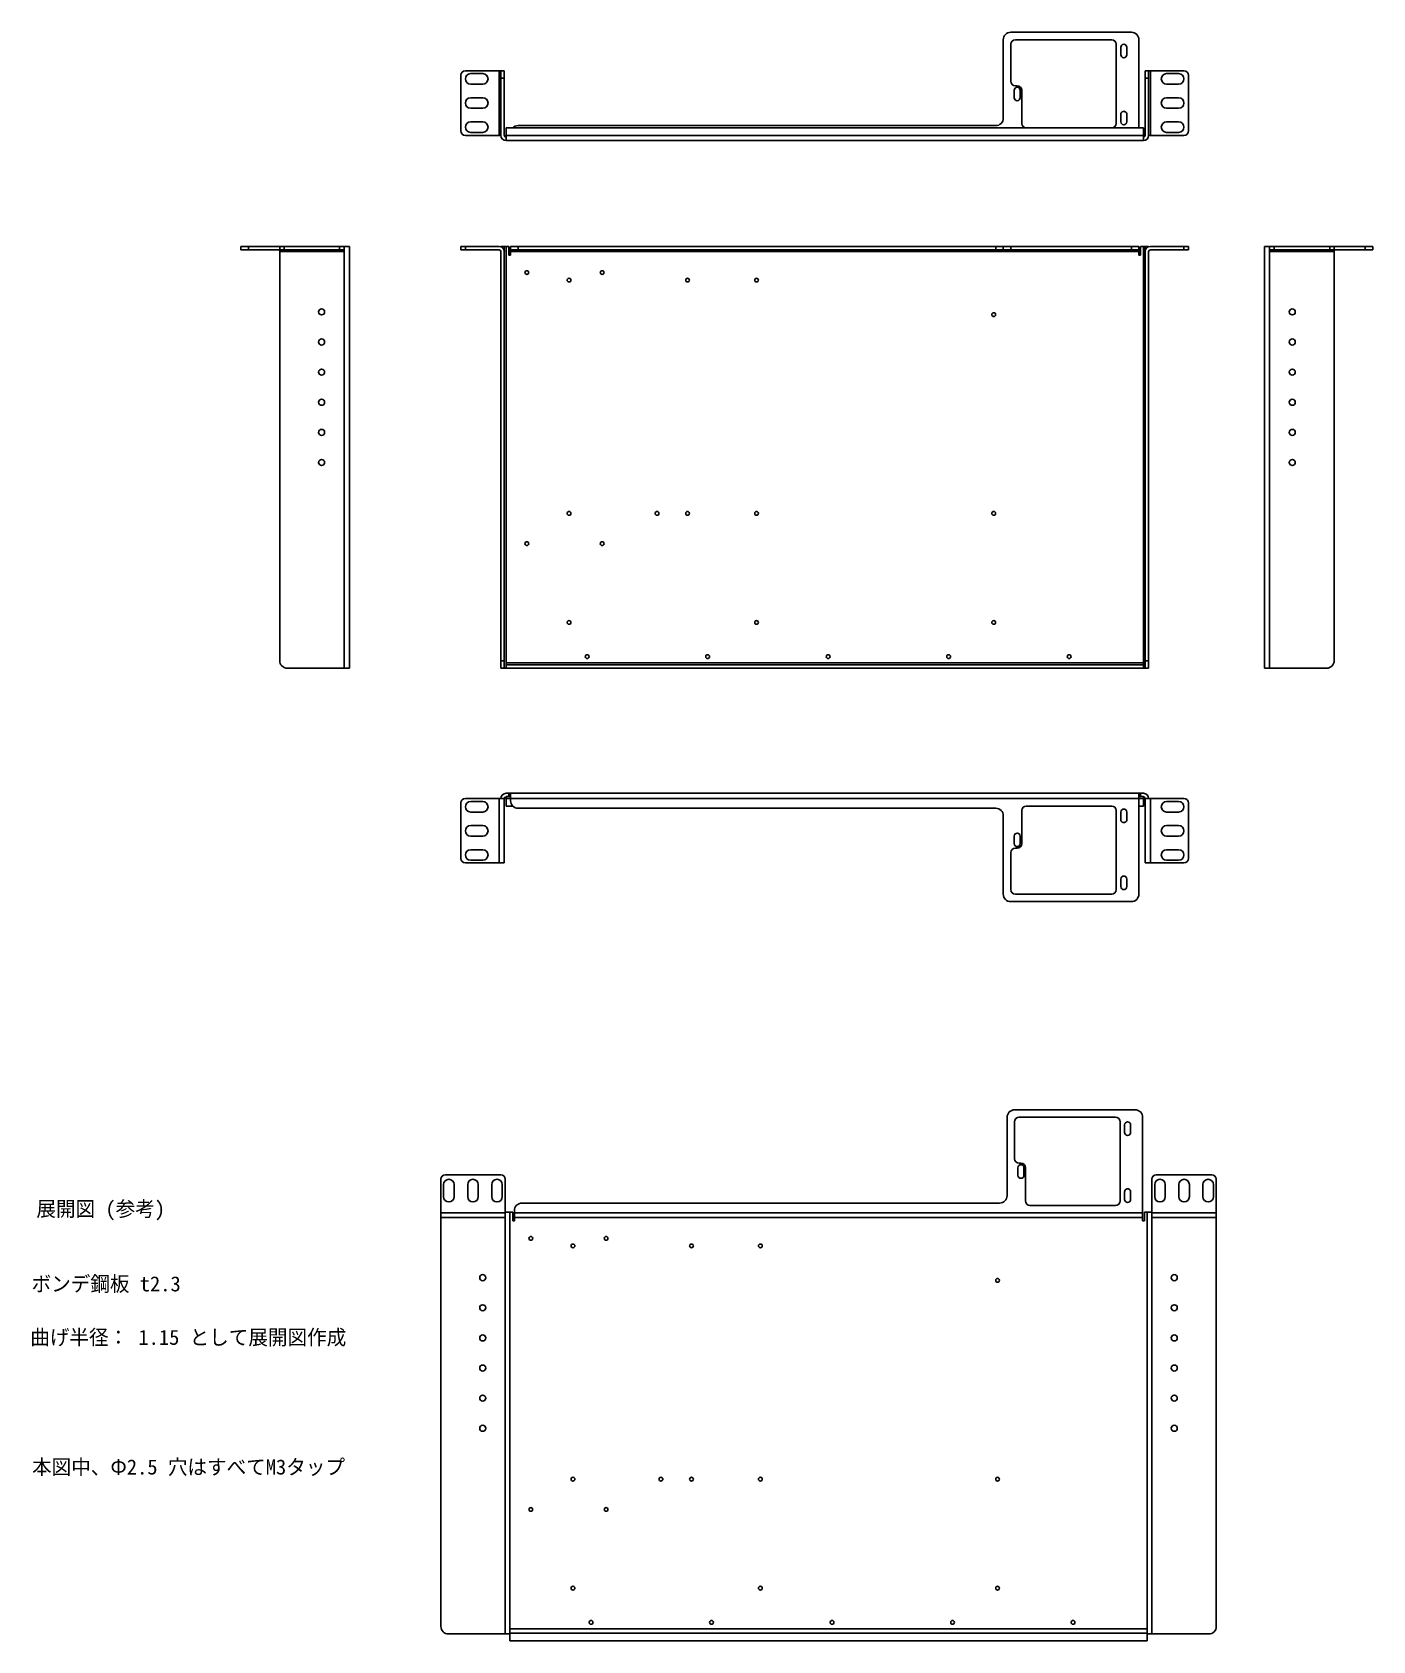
# Model space of a CAD drawing. Extents: x 45 to 935, y 30 to 1098.
import ezdxf

# ---------------------------------------------------------------- set-up
doc = ezdxf.new("R2010")
doc.units = 0
for name, color, linetype in [('COMMENT', 6, 'CONTINUOUS'), ('EDGE', 3, 'CONTINUOUS'), ('VIEW', 2, 'CONTINUOUS')]:
    doc.layers.add(name, color=color, linetype=linetype)

# ---------------------------------------------------------------- blocks, each defined once
blk = doc.blocks.new('*X1')
at = {"layer": 'COMMENT', "linetype": 'CONTINUOUS'}
for s, p in [('ボンデ鋼板 t2.3', (44.2, 262)), ('曲げ半径： 1.15 として展開図作成', (43.3, 226.5))]:
    blk.add_text(s, height=10, dxfattribs=at).set_placement(p)

msp = doc.modelspace()

# ---------------------------------------------------------------- linework, layer by layer
at = {"layer": 'EDGE'}
for p, q in [((354.6, 1072.5), (354.6, 1029.6)), ((786.9, 1029.6), (786.9, 1072.5)), ((355.7, 1067.5), (358, 1067.5)), ((783.4, 1067.5), (785.7, 1067.5)), ((782.3, 1029.6), (359.2, 1029.6)), ((188.2, 953.5), (188.2, 955.8)), ((208.9, 952.4), (251.7, 952.4)), ((211.9, 953.5), (211.9, 955.8)), ((248.7, 955.8), (248.7, 953.5)), ((251.7, 952.4), (251.7, 675.8)), ((332.2, 953.5), (332.2, 955.8)), ((359.2, 679.3), (359.2, 955.8)), ((362.2, 952.4), (779.3, 952.4)), ((367.2, 953.5), (367.2, 955.8)), ((684.3, 955.8), (684.3, 953.5)), ((694.3, 953.5), (694.3, 955.8)), ((774.3, 955.8), (774.3, 953.5)), ((782.3, 955.8), (782.3, 679.3)), ((809.2, 955.8), (809.2, 953.5)), ((866.1, 952.4), (909, 952.4)), ((866.1, 675.8), (866.1, 952.4)), ((869.1, 953.5), (869.1, 955.8)), ((906, 955.8), (906, 953.5)), ((929.6, 955.8), (929.6, 953.5)), ((358, 680.8), (355.7, 680.8)), ((782.3, 679.3), (359.2, 679.3)), ((785.7, 680.8), (783.4, 680.8)), ((354.6, 589.3), (354.6, 546.5)), ((359.2, 589.3), (362.2, 589.3)), ((362.2, 589.3), (779.3, 589.3)), ((779.3, 589.3), (782.3, 589.3)), ((786.9, 546.5), (786.9, 589.3)), ((315.9, 314.1), (358.7, 314.1)), ((315.9, 311.1), (358.7, 311.1)), ((358.7, 34.5), (358.7, 311.1)), ((361.7, 38), (361.7, 314.5)), ((364.7, 314.1), (781.8, 314.1)), ((364.7, 311.1), (781.8, 311.1)), ((784.8, 314.5), (784.8, 38)), ((787.8, 314.1), (830.7, 314.1)), ((787.8, 311.1), (787.8, 34.5)), ((787.8, 311.1), (830.7, 311.1)), ((784.8, 38), (361.7, 38)), ((784.8, 35), (361.7, 35))]:
    msp.add_line(p, q, dxfattribs=at)
at = {"layer": 'VIEW'}
for p, q in [((689.3, 1041.1), (689.3, 1093.1)), ((694.3, 1098.1), (774.3, 1098.1)), ((694.3, 1065.6), (694.3, 1090.1)), ((697.3, 1093.1), (761.3, 1093.1)), ((764.3, 1090.1), (764.3, 1037.6)), ((779.3, 1093.1), (779.3, 1034.6)), ((767.3, 1083.1), (767.3, 1088.1)), ((771.3, 1088.1), (771.3, 1083.1)), ((329.2, 1032.6), (329.2, 1069.5)), ((332.2, 1072.5), (354.6, 1072.5)), ((335.7, 1070.6), (343.7, 1070.6)), ((354.6, 1072.5), (355.7, 1072.5)), ((358, 1072.5), (355.7, 1072.5)), ((355.7, 1072.5), (355.7, 1067.5)), ((358, 1067.5), (358, 1072.5)), ((783.4, 1072.5), (783.4, 1067.5)), ((785.7, 1072.5), (783.4, 1072.5)), ((785.7, 1072.5), (786.9, 1072.5)), ((785.7, 1067.5), (785.7, 1072.5)), ((786.9, 1072.5), (809.2, 1072.5)), ((797.7, 1070.6), (805.7, 1070.6)), ((812.2, 1069.5), (812.2, 1032.6)), ((343.7, 1063.6), (335.7, 1063.6)), ((355.7, 1067.5), (355.7, 1029.6)), ((358, 1029.6), (358, 1067.5)), ((696.5, 1054.6), (696.5, 1059.6)), ((698.5, 1062.6), (697.3, 1062.6)), ((700.5, 1059.6), (700.5, 1054.6)), ((701.5, 1037.6), (701.5, 1059.6)), ((783.4, 1067.5), (783.4, 1029.6)), ((785.7, 1029.6), (785.7, 1067.5)), ((805.7, 1063.6), (797.7, 1063.6)), ((335.7, 1054.6), (343.7, 1054.6)), ((343.7, 1047.6), (335.7, 1047.6)), ((797.7, 1054.6), (805.7, 1054.6)), ((805.7, 1047.6), (797.7, 1047.6)), ((335.7, 1038.6), (343.7, 1038.6)), ((367.2, 1036.1), (684.3, 1036.1)), ((767.3, 1038.6), (767.3, 1043.6)), ((771.3, 1043.6), (771.3, 1038.6)), ((797.7, 1038.6), (805.7, 1038.6)), ((354.6, 1029.6), (332.2, 1029.6)), ((343.7, 1031.6), (335.7, 1031.6)), ((354.6, 1029.6), (355.7, 1029.6)), ((359.2, 1029.6), (359.2, 1034.6)), ((359.2, 1034.6), (782.3, 1034.6)), ((359.2, 1029.6), (359.2, 1026.2)), ((359.2, 1028.5), (359.2, 1026.2)), ((359.2, 1028.5), (359.2, 1028.5)), ((359.2, 1026.2), (782.3, 1026.2)), ((359.2, 1026.2), (359.2, 1026.2)), ((782.3, 1034.6), (782.3, 1029.6)), ((782.3, 1026.2), (782.3, 1029.6)), ((782.3, 1028.5), (782.3, 1028.5)), ((782.3, 1026.2), (782.3, 1028.5)), ((782.3, 1026.2), (782.3, 1026.2)), ((785.7, 1029.6), (786.9, 1029.6)), ((809.2, 1029.6), (786.9, 1029.6)), ((805.7, 1031.6), (797.7, 1031.6)), ((183.2, 955.8), (183.2, 953.5)), ((188.2, 955.8), (183.2, 955.8)), ((183.2, 953.5), (188.2, 953.5)), ((208.9, 955.8), (188.2, 955.8)), ((188.2, 953.5), (208.9, 953.5)), ((208.9, 955.8), (208.9, 953.5)), ((211.9, 955.8), (208.9, 955.8)), ((208.9, 952.4), (208.9, 953.5)), ((208.9, 953.5), (211.9, 953.5)), ((208.9, 680.8), (208.9, 952.4)), ((248.7, 955.8), (211.9, 955.8)), ((211.9, 953.5), (248.7, 953.5)), ((251.7, 955.8), (248.7, 955.8)), ((248.7, 953.5), (251.7, 953.5)), ((251.7, 953.5), (251.7, 955.8)), ((251.7, 955.8), (255.2, 955.8)), ((251.7, 955.8), (251.7, 955.8)), ((251.7, 955.8), (251.7, 952.4)), ((251.7, 953.5), (251.7, 953.5)), ((251.7, 952.4), (251.7, 953.5)), ((251.7, 952.4), (251.7, 952.4)), ((255.2, 679.3), (255.2, 955.8)), ((332.2, 955.8), (329.2, 955.8)), ((329.2, 955.8), (329.2, 953.5)), ((329.2, 953.5), (332.2, 953.5)), ((354.6, 955.8), (332.2, 955.8)), ((332.2, 953.5), (354.6, 953.5)), ((355.7, 955.6), (355.7, 955.8)), ((358, 955.8), (355.7, 955.8)), ((355.7, 952.4), (355.7, 680.8)), ((358, 955.8), (359.2, 955.8)), ((358, 955.8), (358, 952.4)), ((358, 680.8), (358, 952.4)), ((359.2, 955.8), (361, 955.8)), ((361, 950.1), (361, 955.8)), ((367.2, 955.8), (362.2, 955.8)), ((362.2, 955.8), (362.2, 953.5)), ((362.2, 953.5), (367.2, 953.5)), ((362.2, 952.4), (362.2, 953.5)), ((362.2, 952.4), (362.2, 950.1)), ((684.3, 955.8), (367.2, 955.8)), ((367.2, 953.5), (684.3, 953.5)), ((689.3, 955.8), (684.3, 955.8)), ((684.3, 953.5), (689.3, 953.5)), ((694.3, 955.8), (689.3, 955.8)), ((689.3, 955.8), (689.3, 953.5)), ((689.3, 953.5), (694.3, 953.5)), ((774.3, 955.8), (694.3, 955.8)), ((694.3, 953.5), (774.3, 953.5)), ((779.3, 955.8), (774.3, 955.8)), ((774.3, 953.5), (779.3, 953.5)), ((779.3, 953.5), (779.3, 955.8)), ((779.3, 953.5), (779.3, 952.4)), ((779.3, 950.1), (779.3, 952.4)), ((780.4, 955.8), (782.3, 955.8)), ((780.4, 955.8), (780.4, 950.1)), ((782.3, 955.8), (783.4, 955.8)), ((785.7, 955.8), (783.4, 955.8)), ((783.4, 952.4), (783.4, 955.8)), ((783.4, 952.4), (783.4, 680.8)), ((785.7, 955.8), (785.7, 955.6)), ((785.7, 680.8), (785.7, 952.4)), ((809.2, 955.8), (786.9, 955.8)), ((786.9, 953.5), (809.2, 953.5)), ((812.2, 955.8), (809.2, 955.8)), ((809.2, 953.5), (812.2, 953.5)), ((812.2, 953.5), (812.2, 955.8)), ((862.7, 955.8), (862.7, 679.3)), ((862.7, 955.8), (866.1, 955.8)), ((866.1, 955.8), (866.1, 953.5)), ((866.1, 952.4), (866.1, 955.8)), ((869.1, 955.8), (866.1, 955.8)), ((866.1, 955.8), (866.1, 955.8)), ((866.1, 953.5), (866.1, 953.5)), ((866.1, 953.5), (866.1, 952.4)), ((866.1, 953.5), (869.1, 953.5)), ((866.1, 952.4), (866.1, 952.4)), ((906, 955.8), (869.1, 955.8)), ((869.1, 953.5), (906, 953.5)), ((909, 955.8), (906, 955.8)), ((906, 953.5), (909, 953.5)), ((929.6, 955.8), (909, 955.8)), ((909, 953.5), (909, 955.8)), ((909, 953.5), (929.6, 953.5)), ((909, 953.5), (909, 952.4)), ((909, 952.4), (909, 680.8)), ((934.6, 955.8), (929.6, 955.8)), ((929.6, 953.5), (934.6, 953.5)), ((934.6, 953.5), (934.6, 955.8)), ((362.2, 950.1), (361, 950.1)), ((780.4, 950.1), (779.3, 950.1)), ((251.7, 675.8), (213.9, 675.8)), ((255.2, 675.8), (251.7, 675.8)), ((255.2, 675.8), (255.2, 679.3)), ((355.7, 680.8), (355.7, 675.8)), ((355.7, 675.8), (358, 675.8)), ((358, 675.8), (358, 680.8)), ((359.2, 675.8), (358, 675.8)), ((359.2, 675.8), (359.2, 679.3)), ((359.2, 679.3), (359.2, 678.1)), ((359.2, 679.3), (359.2, 679.3)), ((782.3, 678.1), (359.2, 678.1)), ((359.2, 678.1), (359.2, 675.8)), ((359.2, 675.8), (782.3, 675.8)), ((782.3, 679.3), (782.3, 675.8)), ((782.3, 678.1), (782.3, 679.3)), ((782.3, 679.3), (782.3, 679.3)), ((782.3, 678.1), (782.3, 675.8)), ((783.4, 675.8), (782.3, 675.8)), ((783.4, 680.8), (783.4, 675.8)), ((783.4, 675.8), (785.7, 675.8)), ((785.7, 675.8), (785.7, 680.8)), ((862.7, 679.3), (862.7, 675.8)), ((866.1, 675.8), (862.7, 675.8)), ((904, 675.8), (866.1, 675.8)), ((332.2, 589.3), (354.6, 589.3)), ((358, 589.3), (354.6, 589.3)), ((355.7, 589.3), (355.7, 589.3)), ((358, 589.3), (355.7, 589.3)), ((358, 546.5), (358, 589.3)), ((358, 589.3), (358, 589.3)), ((361, 592.8), (359.2, 592.8)), ((359.2, 590.5), (361, 590.5)), ((359.2, 590.5), (359.2, 589.3)), ((359.2, 584.3), (359.2, 589.3)), ((361, 590.5), (361, 592.8)), ((361, 592.8), (362.2, 592.8)), ((362.2, 590.5), (361, 590.5)), ((779.3, 592.8), (362.2, 592.8)), ((362.2, 592.8), (362.2, 589.3)), ((362.2, 587.8), (362.2, 589.3)), ((779.3, 589.3), (779.3, 592.8)), ((779.3, 592.8), (780.4, 592.8)), ((780.4, 590.5), (779.3, 590.5)), ((779.3, 589.3), (779.3, 525.8)), ((780.4, 592.8), (780.4, 590.5)), ((782.3, 592.8), (780.4, 592.8)), ((780.4, 590.5), (782.3, 590.5)), ((782.3, 589.3), (782.3, 590.5)), ((782.3, 589.3), (782.3, 584.3)), ((783.4, 589.3), (783.4, 546.5)), ((785.7, 589.3), (783.4, 589.3)), ((783.4, 589.3), (783.4, 589.3)), ((786.9, 589.3), (783.4, 589.3)), ((785.7, 589.3), (785.7, 589.3)), ((786.9, 589.3), (809.2, 589.3)), ((329.2, 549.5), (329.2, 586.3)), ((335.7, 587.3), (343.7, 587.3)), ((343.7, 580.3), (335.7, 580.3)), ((363.6, 584.3), (359.2, 584.3)), ((684.3, 582.8), (367.2, 582.8)), ((689.3, 525.8), (689.3, 577.8)), ((701.5, 559.3), (701.5, 581.3)), ((704.5, 584.3), (761.3, 584.3)), ((764.3, 581.3), (764.3, 528.8)), ((767.3, 575.3), (767.3, 580.3)), ((771.3, 580.3), (771.3, 575.3)), ((782.3, 584.3), (779.3, 584.3)), ((797.7, 587.3), (805.7, 587.3)), ((805.7, 580.3), (797.7, 580.3)), ((812.2, 586.3), (812.2, 549.5)), ((335.7, 571.3), (343.7, 571.3)), ((797.7, 571.3), (805.7, 571.3)), ((343.7, 564.3), (335.7, 564.3)), ((696.5, 559.3), (696.5, 564.3)), ((697.3, 556.3), (698.5, 556.3)), ((700.5, 564.3), (700.5, 559.3)), ((805.7, 564.3), (797.7, 564.3)), ((354.6, 546.5), (332.2, 546.5)), ((335.7, 555.3), (343.7, 555.3)), ((343.7, 548.3), (335.7, 548.3)), ((358, 546.5), (354.6, 546.5)), ((694.3, 528.8), (694.3, 553.3)), ((786.9, 546.5), (783.4, 546.5)), ((809.2, 546.5), (786.9, 546.5)), ((797.7, 555.3), (805.7, 555.3)), ((805.7, 548.3), (797.7, 548.3)), ((767.3, 530.8), (767.3, 535.8)), ((771.3, 535.8), (771.3, 530.8)), ((761.3, 525.8), (697.3, 525.8)), ((774.3, 520.8), (694.3, 520.8)), ((691.8, 325.6), (691.8, 377.6)), ((696.8, 382.6), (776.8, 382.6)), ((696.8, 350.1), (696.8, 374.6)), ((699.8, 377.6), (763.8, 377.6)), ((766.8, 374.6), (766.8, 322.1)), ((781.8, 377.6), (781.8, 314.1)), ((769.8, 367.6), (769.8, 372.6)), ((773.8, 372.6), (773.8, 367.6)), ((699, 339.1), (699, 344.1)), ((701, 347.1), (699.8, 347.1)), ((703, 344.1), (703, 339.1)), ((704, 322.1), (704, 344.1)), ((315.9, 314.1), (315.9, 336.4)), ((317.7, 324.9), (317.7, 332.9)), ((318.9, 339.4), (355.7, 339.4)), ((324.7, 332.9), (324.7, 324.9)), ((333.7, 324.9), (333.7, 332.9)), ((340.7, 332.9), (340.7, 324.9)), ((349.7, 324.9), (349.7, 332.9)), ((356.7, 332.9), (356.7, 324.9)), ((358.7, 336.4), (358.7, 314.1)), ((787.8, 314.1), (787.8, 336.4)), ((789.8, 324.9), (789.8, 332.9)), ((790.8, 339.4), (827.7, 339.4)), ((796.8, 332.9), (796.8, 324.9)), ((805.8, 324.9), (805.8, 332.9)), ((812.8, 332.9), (812.8, 324.9)), ((821.8, 324.9), (821.8, 332.9)), ((828.8, 332.9), (828.8, 324.9)), ((830.7, 336.4), (830.7, 314.1)), ((369.7, 320.6), (686.8, 320.6)), ((769.8, 323.1), (769.8, 328.1)), ((773.8, 328.1), (773.8, 323.1)), ((315.9, 311.1), (315.9, 314.1)), ((315.9, 39.5), (315.9, 311.1)), ((358.7, 314.5), (361.7, 314.5)), ((358.7, 311.1), (358.7, 314.5)), ((358.7, 314.1), (358.7, 311.1)), ((358.7, 311.1), (358.7, 311.1)), ((361.7, 314.5), (363.6, 314.5)), ((363.6, 308.8), (363.6, 314.5)), ((364.7, 314.1), (364.7, 315.6)), ((364.7, 311.1), (364.7, 314.1)), ((364.7, 311.1), (364.7, 308.8)), ((763.8, 319.1), (707, 319.1)), ((781.8, 314.1), (781.8, 311.1)), ((781.8, 308.8), (781.8, 311.1)), ((783, 314.5), (784.8, 314.5)), ((783, 314.5), (783, 308.8)), ((784.8, 314.5), (787.8, 314.5)), ((787.8, 314.5), (787.8, 311.1)), ((787.8, 311.1), (787.8, 314.1)), ((787.8, 311.1), (787.8, 311.1)), ((830.7, 314.1), (830.7, 311.1)), ((830.7, 311.1), (830.7, 39.5)), ((364.7, 308.8), (363.6, 308.8)), ((783, 308.8), (781.8, 308.8)), ((358.7, 34.5), (320.9, 34.5)), ((361.7, 34.5), (358.7, 34.5)), ((361.7, 35), (361.7, 38)), ((361.7, 38), (361.7, 34.5)), ((361.7, 38), (361.7, 38)), ((361.7, 30), (361.7, 35)), ((784.8, 34.5), (784.8, 38)), ((784.8, 38), (784.8, 38)), ((784.8, 38), (784.8, 35)), ((784.8, 35), (784.8, 30)), ((787.8, 34.5), (784.8, 34.5)), ((825.7, 34.5), (787.8, 34.5)), ((784.8, 30), (361.7, 30))]:
    msp.add_line(p, q, dxfattribs=at)
for centre, radius in [((373, 938.5), 1.25), ((401, 933.5), 1.25), ((423, 938.5), 1.25), ((479.7, 933.5), 1.25), ((525.5, 933.5), 1.25), ((236.7, 912.4), 2), ((682.9, 910.6), 1.25), ((881.1, 912.4), 2), ((236.7, 892.4), 2), ((881.1, 892.4), 2), ((236.7, 872.4), 2), ((881.1, 872.4), 2), ((236.7, 852.4), 2), ((881.1, 852.4), 2), ((236.7, 832.4), 2), ((881.1, 832.4), 2), ((236.7, 812.4), 2), ((881.1, 812.4), 2), ((401, 778.6), 1.25), ((459.4, 778.6), 1.25), ((479.7, 778.6), 1.25), ((525.5, 778.6), 1.25), ((682.9, 778.6), 1.25), ((373, 758.5), 1.25), ((423, 758.5), 1.25), ((401, 706.2), 1.25), ((525.5, 706.2), 1.25), ((682.9, 706.2), 1.25), ((413, 683.5), 1.25), ((493, 683.5), 1.25), ((573, 683.5), 1.25), ((653, 683.5), 1.25), ((733, 683.5), 1.25), ((375.6, 297.2), 1.25), ((403.6, 292.2), 1.25), ((425.6, 297.2), 1.25), ((482.3, 292.2), 1.25), ((528, 292.2), 1.25), ((343.7, 271.1), 2), ((685.5, 269.3), 1.25), ((802.8, 271.1), 2), ((343.7, 251.1), 2), ((802.8, 251.1), 2), ((343.7, 231.1), 2), ((802.8, 231.1), 2), ((343.7, 211.1), 2), ((802.8, 211.1), 2), ((343.7, 191.1), 2), ((802.8, 191.1), 2), ((343.7, 171.1), 2), ((802.8, 171.1), 2), ((403.6, 137.3), 1.25), ((462, 137.3), 1.25), ((482.3, 137.3), 1.25), ((528, 137.3), 1.25), ((685.5, 137.3), 1.25), ((375.6, 117.2), 1.25), ((425.6, 117.2), 1.25), ((403.6, 64.9), 1.25), ((528, 64.9), 1.25), ((685.5, 64.9), 1.25), ((415.6, 42.2), 1.25), ((495.6, 42.2), 1.25), ((575.6, 42.2), 1.25), ((655.6, 42.2), 1.25), ((735.6, 42.2), 1.25)]:
    msp.add_circle(centre, radius, dxfattribs=at)
for centre, radius, start, end in [((694.3, 1093.1), 5, 90, 180), ((697.3, 1090.1), 3, 90, 180), ((761.3, 1090.1), 3, 0, 90), ((769.3, 1088.1), 2, 360, 180), ((774.3, 1093.1), 5, 0, 90), ((769.3, 1083.1), 2, 180, 360), ((332.2, 1069.5), 3, 90, 180), ((335.7, 1067.1), 3.5, 90, 270), ((343.7, 1067.1), 3.5, 270, 90), ((797.7, 1067.1), 3.5, 90, 270), ((805.7, 1067.1), 3.5, 270, 90), ((809.2, 1069.5), 3, 0, 90), ((697.3, 1065.6), 3, 180, 270), ((698.5, 1059.6), 2, 359.9904, 179.9904), ((698.5, 1059.6), 3, 0, 90), ((335.7, 1051.1), 3.5, 90, 270), ((343.7, 1051.1), 3.5, 270, 90), ((698.5, 1054.6), 2, 180, 0), ((797.7, 1051.1), 3.5, 90, 270), ((805.7, 1051.1), 3.5, 270, 90), ((335.7, 1035.1), 3.5, 90, 270), ((343.7, 1035.1), 3.5, 270, 90), ((367.2, 1031.1), 5, 90, 135.5838), ((684.3, 1041.1), 5, 270, 0), ((704.5, 1037.6), 3, 180, 270), ((761.3, 1037.6), 3, 270, 0), ((769.3, 1043.6), 2, 359.9999, 180.0001), ((769.3, 1038.6), 2, 180.0001, 0), ((797.7, 1035.1), 3.5, 90, 270), ((805.7, 1035.1), 3.5, 270, 90), ((332.2, 1032.6), 3, 180, 270), ((359.2, 1029.6), 3.45, 180, 270), ((359.2, 1029.6), 1.15, 180, 270), ((782.3, 1029.6), 1.15, 270, 0), ((782.3, 1029.6), 3.45, 270, 360), ((809.2, 1032.6), 3, 270, 0), ((354.6, 952.4), 3.45, 0, 90), ((354.6, 952.4), 1.15, 0, 90), ((786.9, 952.4), 3.45, 90, 180), ((786.9, 952.4), 1.15, 90, 180), ((213.9, 680.8), 5, 180, 270), ((904, 680.8), 5, 270, 0), ((332.2, 586.3), 3, 90, 180), ((359.2, 589.3), 3.45, 90, 180), ((359.2, 589.3), 1.15, 90, 180), ((367.2, 587.8), 5, 180, 270), ((782.3, 589.3), 3.45, 0, 90), ((782.3, 589.3), 1.15, 0, 90), ((809.2, 586.3), 3, 0, 90), ((335.7, 583.8), 3.5, 90, 270), ((343.7, 583.8), 3.5, 270, 90), ((684.3, 577.8), 5, 0, 90), ((704.5, 581.3), 3, 90, 180), ((761.3, 581.3), 3, 360, 90), ((769.3, 580.3), 2, 360, 179.9999), ((797.7, 583.8), 3.5, 90, 270), ((805.7, 583.8), 3.5, 270, 90), ((335.7, 567.8), 3.5, 90, 270), ((343.7, 567.8), 3.5, 270, 90), ((698.5, 564.3), 2, 0, 180), ((769.3, 575.3), 2, 179.9999, 0.0001), ((797.7, 567.8), 3.5, 90, 270), ((805.7, 567.8), 3.5, 270, 90), ((697.3, 553.3), 3, 90, 180), ((698.5, 559.3), 2, 180.0096, 0.0096), ((698.5, 559.3), 3, 270, 0), ((332.2, 549.5), 3, 180, 270), ((335.7, 551.8), 3.5, 90, 270), ((343.7, 551.8), 3.5, 270, 90), ((797.7, 551.8), 3.5, 90, 270), ((805.7, 551.8), 3.5, 270, 90), ((809.2, 549.5), 3, 270, 0), ((769.3, 535.8), 2, 0, 180), ((694.3, 525.8), 5, 180, 270), ((697.3, 528.8), 3, 180, 270), ((761.3, 528.8), 3, 270, 0), ((769.3, 530.8), 2, 180, 0), ((774.3, 525.8), 5, 270, 0), ((696.8, 377.6), 5, 90, 180), ((699.8, 374.6), 3, 90, 180), ((763.8, 374.6), 3, 0, 90), ((771.8, 372.6), 2, 360, 180), ((776.8, 377.6), 5, 0, 90), ((771.8, 367.6), 2, 180, 360), ((699.8, 350.1), 3, 180, 270), ((701, 344.1), 2, 359.9904, 179.9904), ((701, 344.1), 3, 0, 90), ((318.9, 336.4), 3, 90, 180), ((321.2, 332.9), 3.5, 0, 180), ((337.2, 332.9), 3.5, 0, 180), ((353.2, 332.9), 3.5, 0, 180), ((355.7, 336.4), 3, 0, 90), ((701, 339.1), 2, 180, 0), ((790.8, 336.4), 3, 90, 180), ((793.3, 332.9), 3.5, 0, 180), ((809.3, 332.9), 3.5, 0, 180), ((825.3, 332.9), 3.5, 0, 180), ((827.7, 336.4), 3, 0, 90), ((321.2, 324.9), 3.5, 180, 0), ((337.2, 324.9), 3.5, 180, 0), ((353.2, 324.9), 3.5, 180, 0), ((369.7, 315.6), 5, 90, 180), ((686.8, 325.6), 5, 270, 0), ((707, 322.1), 3, 180, 270), ((763.8, 322.1), 3, 270, 0), ((771.8, 328.1), 2, 359.9999, 180.0001), ((771.8, 323.1), 2, 180.0001, 0), ((793.3, 324.9), 3.5, 180, 0), ((809.3, 324.9), 3.5, 180, 0), ((825.3, 324.9), 3.5, 180, 0), ((320.9, 39.5), 5, 180, 270), ((825.7, 39.5), 5, 270, 0)]:
    msp.add_arc(centre, radius, start, end, dxfattribs=at)

# ---------------------------------------------------------------- block references
at = {"layer": 'COMMENT'}
msp.add_blockref('*X1', (0, 0), dxfattribs=at)

# ---------------------------------------------------------------- texts
at = {"layer": 'COMMENT', "linetype": 'CONTINUOUS'}
for s, p in [('展開図 (参考)', (47.4, 311.8)), ('本図中、Φ2.5 穴はすべてM3タップ', (44.5, 140.4))]:
    msp.add_text(s, height=10, dxfattribs=at).set_placement(p)

doc.saveas('drawing.dxf')
